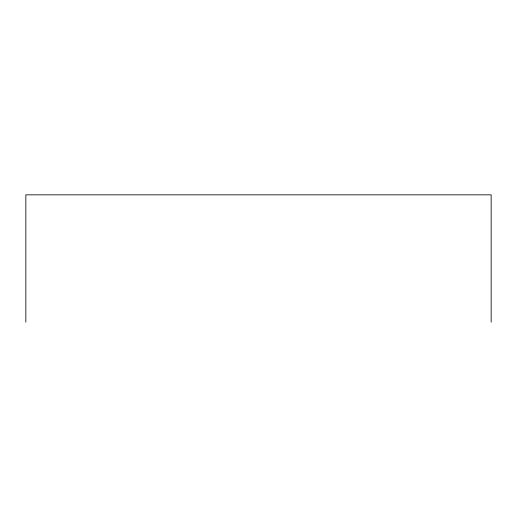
<?xml version="1.0" encoding="UTF-8"?>
<svg xmlns="http://www.w3.org/2000/svg" width="517" height="517" viewBox="0 0 517 517"><rect width="100%" height="100%" fill="white"/><g stroke="black" fill="none" stroke-linecap="round" stroke-linejoin="round"><path stroke-width="0.78" d="M491.15 322.162L491.15 194.838L25.85 194.838L25.85 322.162"/></g></svg>
